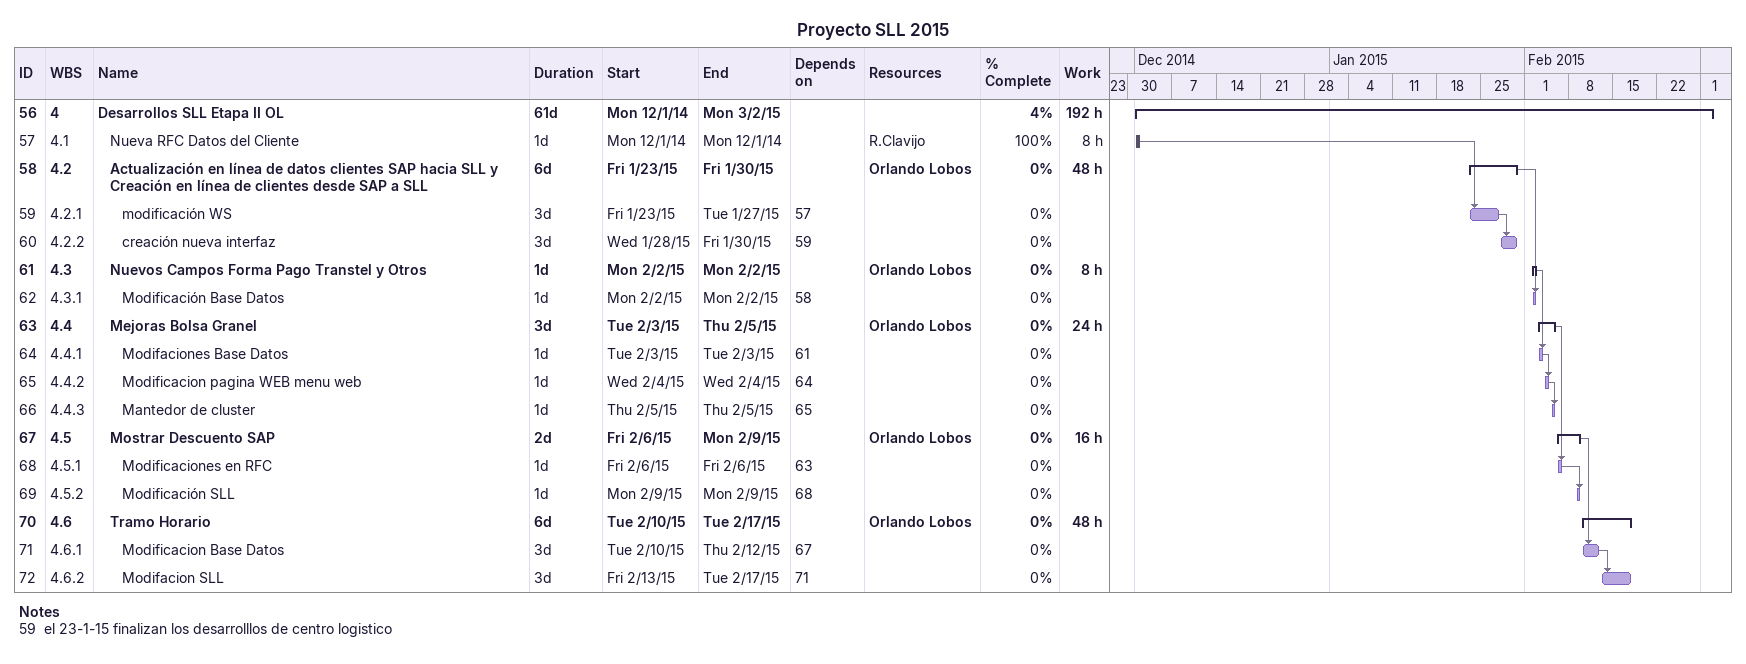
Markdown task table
Proyecto SLL 2015

| ID | WBS | Task | Duration | Start | Finish | Predecessors | Resources | % complete | Work (h) |
|---|---|---|---|---|---|---|---|---|---|
| 56 | 4 | **Desarrollos SLL Etapa II OL** | 61d | 2014-12-01 | 2015-03-02 |  |  | 4 | 192 |
| 57 | 4.1 | Nueva RFC Datos del Cliente | 1d | 2014-12-01 | 2014-12-01 |  | R.Clavijo | 100 | 8 |
| 58 | 4.2 | **Actualización en línea de datos clientes SAP hacia SLL y Creación en línea de clientes desde SAP a SLL** | 6d | 2015-01-23 | 2015-01-30 |  | Orlando Lobos | 0 | 48 |
| 59 | 4.2.1 | modificación WS | 3d | 2015-01-23 | 2015-01-27 | 57 |  | 0 |  |
| 60 | 4.2.2 | creación nueva interfaz | 3d | 2015-01-28 | 2015-01-30 | 59 |  | 0 |  |
| 61 | 4.3 | **Nuevos Campos Forma Pago Transtel y Otros** | 1d | 2015-02-02 | 2015-02-02 |  | Orlando Lobos | 0 | 8 |
| 62 | 4.3.1 | Modificación Base Datos | 1d | 2015-02-02 | 2015-02-02 | 58 |  | 0 |  |
| 63 | 4.4 | **Mejoras Bolsa Granel** | 3d | 2015-02-03 | 2015-02-05 |  | Orlando Lobos | 0 | 24 |
| 64 | 4.4.1 | Modifaciones Base Datos | 1d | 2015-02-03 | 2015-02-03 | 61 |  | 0 |  |
| 65 | 4.4.2 | Modificacion pagina WEB menu web | 1d | 2015-02-04 | 2015-02-04 | 64 |  | 0 |  |
| 66 | 4.4.3 | Mantedor de cluster | 1d | 2015-02-05 | 2015-02-05 | 65 |  | 0 |  |
| 67 | 4.5 | **Mostrar Descuento SAP** | 2d | 2015-02-06 | 2015-02-09 |  | Orlando Lobos | 0 | 16 |
| 68 | 4.5.1 | Modificaciones en RFC | 1d | 2015-02-06 | 2015-02-06 | 63 |  | 0 |  |
| 69 | 4.5.2 | Modificación SLL | 1d | 2015-02-09 | 2015-02-09 | 68 |  | 0 |  |
| 70 | 4.6 | **Tramo Horario** | 6d | 2015-02-10 | 2015-02-17 |  | Orlando Lobos | 0 | 48 |
| 71 | 4.6.1 | Modificacion Base Datos | 3d | 2015-02-10 | 2015-02-12 | 67 |  | 0 |  |
| 72 | 4.6.2 | Modifacion SLL | 3d | 2015-02-13 | 2015-02-17 | 71 |  | 0 |  |

Notes
- 59: el 23-1-15 finalizan los desarrolllos de centro logistico
